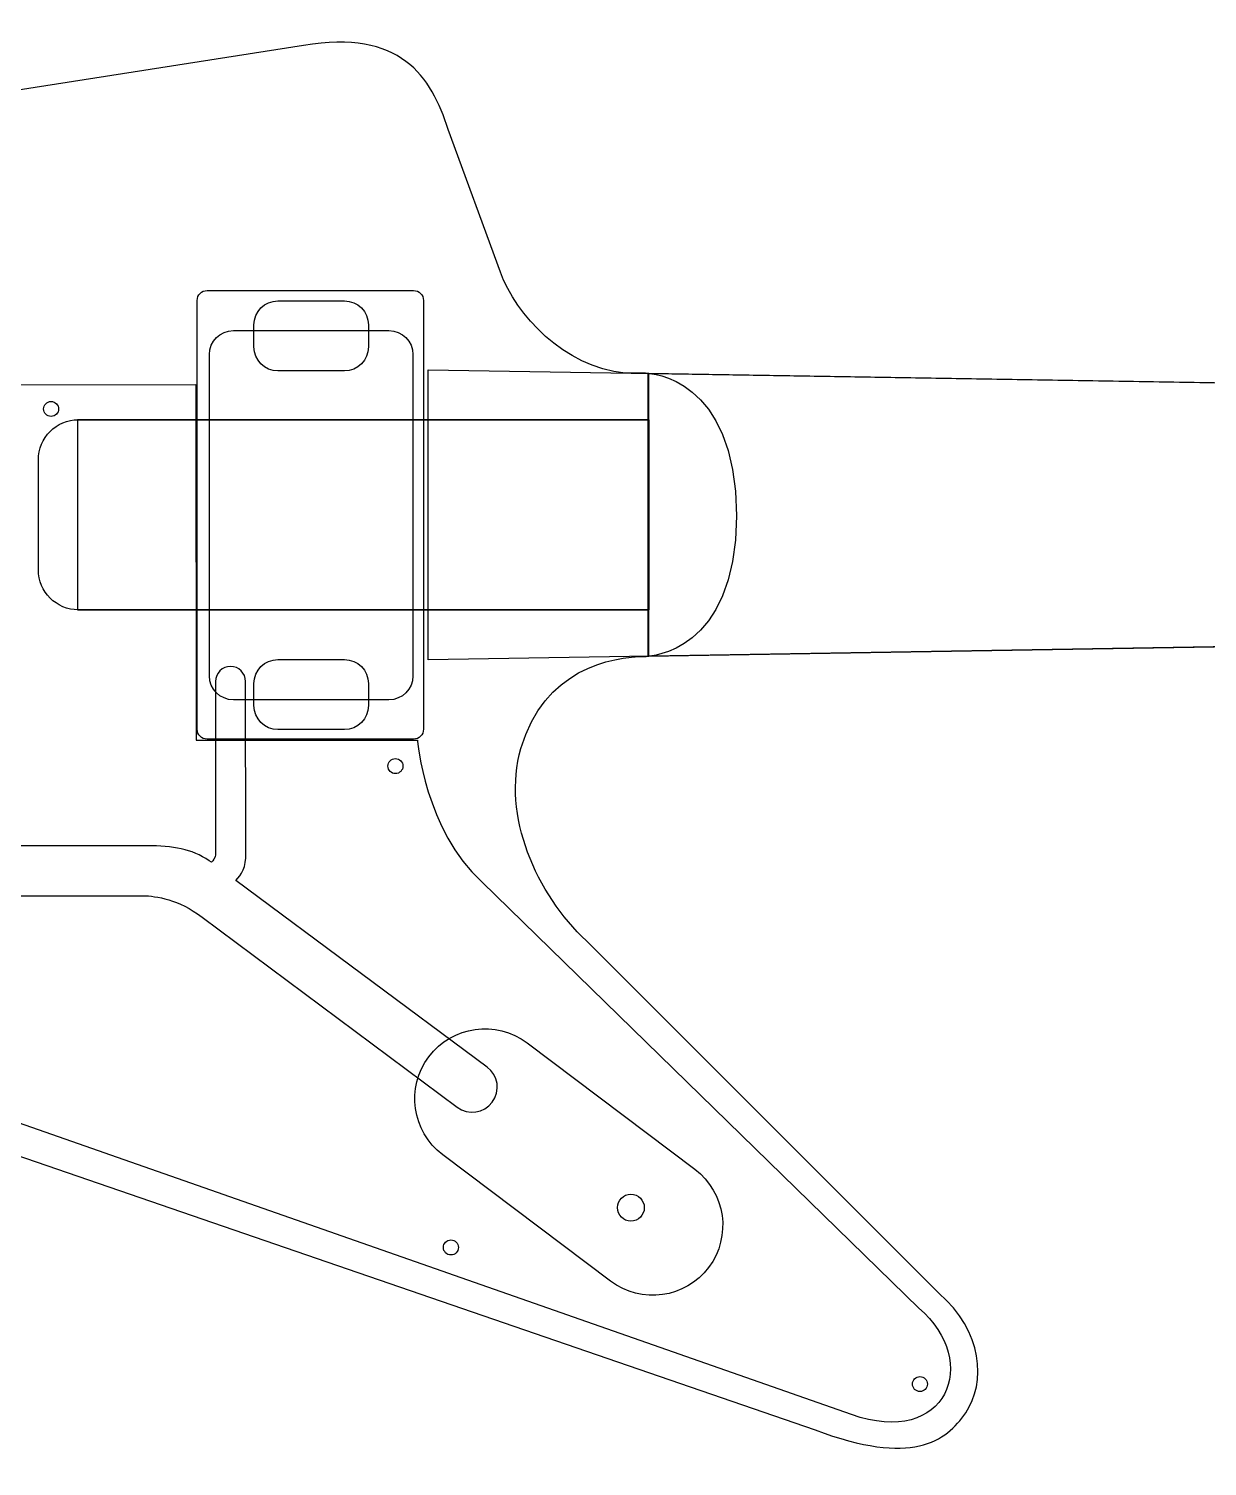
# Model space of a CAD drawing. Extents: x 14 to 1178, y 12 to 836.
# Drawn here: x 424.1 to 659.7, y 367.3 to 654.7 of the extents above; entities that cross this region are included whole.
import ezdxf

# ---------------------------------------------------------------- set-up
doc = ezdxf.new("R2010")
doc.units = 0
doc.layers.add('Gibson-Explorer-00-1958', color=7, linetype='CONTINUOUS')

msp = doc.modelspace()

# ---------------------------------------------------------------- linework, layer by layer
at = {"layer": 'Gibson-Explorer-00-1958', "color": 1}
for points in [[(479.086321, 651.318099), (393.417486, 637.946975)], [(518.404533, 606.021963), (508.00034, 634.534273)], [(459.79795, 602.370325), (501.038482, 602.370325)], [(457.798405, 514.680214), (457.798405, 600.370075)], [(473.944868, 600.294968), (487.244307, 600.294968)], [(503.038027, 600.370075), (503.038027, 514.680214), (503.038027, 514.680214)], [(469.145185, 591.094524), (469.145185, 595.49458)], [(492.044731, 595.49458), (492.044731, 591.094524)], [(465.044814, 594.354261), (496.144396, 594.354261)], [(460.245096, 525.335901), (460.245096, 589.554543)], [(500.944785, 589.554543), (500.944785, 525.335901)], [(487.244307, 586.295477), (473.944868, 586.295477), (473.944868, 586.295477)], [(313.694194, 512.473977), (399.81952, 512.424376), (399.895297, 583.504264), (457.540701, 583.585579), (457.598592, 512.459513), (501.830151, 512.473977)], [(969.158389, 579.006347), (964.17057, 578.916777), (547.95655, 585.793192), (547.94138, 576.517606), (433.873582, 576.517606), (433.873582, 538.517549), (547.958631, 538.545771), (547.953692, 529.27089), (964.176003, 536.120424), (969.158284, 536.006759)], [(547.584475, 529.231626), (548.105387, 529.25491), (548.105387, 585.801341)], [(547.953798, 529.27089), (547.957326, 585.793192), (547.95655, 585.793192)], [(434.06447, 576.530729), (548.089547, 576.510621), (548.110361, 538.530531), (548.110185, 538.530637)], [(426.064246, 546.530825), (426.064246, 568.530505)], [(548.110185, 538.530637), (434.06447, 538.530637)], [(473.944868, 528.594968), (487.244307, 528.594968)], [(447.743357, 491.354159), (444.194589, 491.350632), (364.943275, 491.350632), (363.934895, 491.390601), (363.934895, 524.548254)], [(461.47502, 524.21555), (461.501831, 489.845223), (461.48137, 489.576512)], [(467.539764, 489.886569), (467.474994, 524.21555)], [(469.145185, 519.394489), (469.145185, 523.79458)], [(492.044731, 523.79458), (492.044731, 519.394489)], [(496.144396, 520.535513), (465.044814, 520.535513), (465.044814, 520.535513)], [(487.244307, 514.594771), (473.944868, 514.594771), (473.944868, 514.594771)], [(588.573548, 377.669301), (313.730713, 473.91579), (313.694194, 512.473977), (313.694194, 512.473977)], [(501.038482, 512.679999), (459.79795, 512.679999)], [(460.674885, 488.088213), (460.199446, 488.35696)], [(515.787627, 447.128809), (465.513338, 484.448817)], [(514.769934, 484.109833), (602.052834, 398.935168)], [(334.972923, 481.350193), (444.988269, 481.379827), (447.070822, 481.376299)], [(458.771402, 477.084405), (509.805645, 439.114651)], [(606.056015, 401.93519), (535.603119, 472.355842)], [(523.741672, 451.953998), (557.28724, 426.682833)], [(515.78738, 447.128633), (515.787627, 447.128809)], [(388.195069, 441.030834), (581.32714, 374.580978)], [(540.440055, 404.318486), (506.893782, 429.589828)], [(606.056015, 401.935049), (606.056015, 401.93519)]]:
    msp.add_lwpolyline(points, dxfattribs=at)
for points in [[(962.741573, 536.098375), (503.988163, 528.546744), (503.988163, 586.518044), (962.741573, 578.944364), (962.741573, 536.098375)], [(430.108102, 578.681156)], [(498.937656, 507.291883)], [(504.135272, 449.19584)], [(547.17864, 419.020077)], [(510.023309, 411.064691)], [(560.045397, 407.076644), (560.045397, 407.076644)], [(603.780175, 383.754717)]]:
    msp.add_lwpolyline(points, close=True, dxfattribs=at)
for points in [[(508.00034, 634.534273), (504.639991, 645.129989), (498.404361, 654.691536), (479.086321, 651.318099)], [(543.366982, 585.87299), (531.079732, 586.999515), (521.540586, 597.56976), (518.404533, 606.021963)], [(457.798405, 600.370075), (457.798405, 601.474587), (458.693438, 602.370325), (459.79795, 602.370325)], [(501.038482, 602.370325), (502.142994, 602.370325), (503.038027, 601.474587), (503.038027, 600.370075)], [(469.145185, 595.49458), (469.145185, 598.145917), (471.293531, 600.294968), (473.944868, 600.294968)], [(487.244307, 600.294968), (489.895679, 600.294968), (492.044731, 598.145917), (492.044731, 595.49458)], [(460.245096, 589.554543), (460.245096, 592.20521), (462.393477, 594.354261), (465.044814, 594.354261)], [(496.144396, 594.354261), (498.795733, 594.354261), (500.944785, 592.20521), (500.944785, 589.554543)], [(473.944868, 586.295477), (471.293531, 586.295477), (469.145185, 588.444528), (469.145185, 591.094524)], [(492.044731, 591.094524), (492.044731, 588.444528), (489.895679, 586.295477), (487.244307, 586.295477)], [(548.105387, 585.801341), (548.105387, 585.801341), (543.566125, 585.855069), (543.366982, 585.87299)], [(547.95655, 585.793192), (547.95655, 585.793192), (565.591981, 585.299867), (565.591981, 557.342229)], [(427.108115, 578.681156), (427.108115, 579.509338), (427.77991, 580.181132), (428.608127, 580.181132)], [(428.608127, 577.181145), (427.77991, 577.181145), (427.108115, 577.85294), (427.108115, 578.681156)], [(428.608127, 580.181132), (429.436308, 580.181132), (430.108102, 579.509338), (430.108102, 578.681156)], [(430.108102, 578.681156), (430.108102, 577.85294), (429.436308, 577.181145), (428.608127, 577.181145)], [(426.064246, 568.530505), (426.064246, 572.948518), (429.645787, 576.530729), (434.06447, 576.530729)], [(565.591981, 557.342229), (565.591981, 529.752503), (547.953798, 529.27089), (547.953798, 529.27089)], [(434.06447, 538.530637), (429.645787, 538.530637), (426.064246, 542.112142), (426.064246, 546.530825)], [(522.512806, 510.782443), (527.086852, 526.615426), (540.361491, 529.151017), (547.584475, 529.231626)], [(464.475007, 527.215537), (462.817904, 527.215537), (461.47502, 525.872653), (461.47502, 524.21555)], [(467.474994, 524.21555), (467.474994, 525.872653), (466.131757, 527.215537), (464.475007, 527.215537)], [(469.145185, 523.79458), (469.145185, 526.445917), (471.293531, 528.594968), (473.944868, 528.594968)], [(487.244307, 528.594968), (489.895679, 528.594968), (492.044731, 526.445917), (492.044731, 523.79458)], [(465.044814, 520.535513), (462.393477, 520.535513), (460.245096, 522.684565), (460.245096, 525.335901)], [(500.944785, 525.335901), (500.944785, 522.684565), (498.795733, 520.535513), (496.144396, 520.535513)], [(473.944868, 514.594771), (471.293531, 514.594771), (469.145185, 516.743822), (469.145185, 519.394489)], [(492.044731, 519.394489), (492.044731, 516.743822), (489.895679, 514.594771), (487.244307, 514.594771)], [(459.79795, 512.679999), (458.693438, 512.679999), (457.798405, 513.575737), (457.798405, 514.680214)], [(503.038027, 514.680214), (503.038027, 513.575737), (502.142994, 512.679999), (501.038482, 512.679999)], [(501.830151, 512.473977), (501.830151, 512.473977), (503.312947, 494.39274), (514.769934, 484.109833)], [(495.937669, 507.291883), (495.937669, 508.120064), (496.609463, 508.791859), (497.43768, 508.791859)], [(497.43768, 508.791859), (498.265861, 508.791859), (498.937656, 508.120064), (498.937656, 507.291883)], [(535.603119, 472.355842), (525.612347, 481.654852), (518.662201, 497.452699), (522.512806, 510.782443)], [(497.43768, 505.791872), (496.609463, 505.791872), (495.937669, 506.463667), (495.937669, 507.291883)], [(498.937656, 507.291883), (498.937656, 506.463667), (498.265861, 505.791872), (497.43768, 505.791872)], [(460.199446, 488.35696), (456.671669, 490.767137), (453.035024, 491.354159), (447.743357, 491.354159)], [(461.48137, 489.576512), (461.419352, 488.997745), (460.961164, 488.330748), (460.674885, 488.088213)], [(465.513338, 484.448817), (466.67126, 485.545038), (467.643092, 487.116028), (467.539764, 489.886569)], [(447.070822, 481.376299), (449.569899, 481.317738), (454.126377, 480.700377), (458.771402, 477.084405)], [(504.135272, 449.19584), (508.787881, 455.371533), (517.56598, 456.606255), (523.741672, 451.953998)], [(506.893782, 429.589828), (500.71809, 434.242084), (499.483368, 443.020183), (504.135272, 449.19584)], [(516.802992, 440.130933), (518.455262, 442.344085), (518.000496, 445.477033), (515.78738, 447.128633)], [(509.805645, 439.114651), (512.019149, 437.463051), (515.151428, 437.917817), (516.802992, 440.130933)], [(557.28724, 426.682833), (563.463602, 422.030576), (564.698324, 413.252301), (560.045397, 407.076644)], [(541.818076, 419.020077), (541.818076, 420.500967), (543.018367, 421.701223), (544.498375, 421.701223)], [(544.498375, 421.701223), (545.979054, 421.701223), (547.17864, 420.500967), (547.17864, 419.020077)], [(544.498375, 416.339812), (543.018367, 416.339812), (541.818076, 417.540068), (541.818076, 419.020077)], [(547.17864, 419.020077), (547.17864, 417.540068), (545.979054, 416.339812), (544.498375, 416.339812)], [(507.023322, 411.064691), (507.023322, 411.892872), (507.694411, 412.564667), (508.523298, 412.564667)], [(508.523298, 409.56468), (507.694411, 409.56468), (507.023322, 410.236475), (507.023322, 411.064691)], [(508.523298, 412.564667), (509.351514, 412.564667), (510.023309, 411.892872), (510.023309, 411.064691)], [(510.023309, 411.064691), (510.023309, 410.236475), (509.351514, 409.56468), (508.523298, 409.56468)], [(560.045397, 407.076644), (555.393141, 400.900952), (546.615712, 399.66623), (540.440055, 404.318486)], [(611.44346, 378.035026), (615.494901, 384.01228), (614.885125, 394.333782), (606.056015, 401.935049)], [(602.052834, 398.935168), (614.595706, 388.197495), (607.669691, 370.912795), (588.573548, 377.669301)], [(600.780188, 383.754717), (600.780188, 384.582934), (601.451982, 385.254728), (602.280199, 385.254728)], [(602.280199, 385.254728), (603.109085, 385.254728), (603.780175, 384.582934), (603.780175, 383.754717)], [(602.280199, 382.254706), (601.451982, 382.254706), (600.780188, 382.926501), (600.780188, 383.754717)], [(603.780175, 383.754717), (603.780175, 382.926501), (603.109085, 382.254706), (602.280199, 382.254706)], [(581.32714, 374.580978), (600.721627, 367.326986), (607.493302, 372.206608), (611.44346, 378.035026)]]:
    msp.add_open_spline(points, degree=3, dxfattribs=at)

doc.saveas('drawing.dxf')
